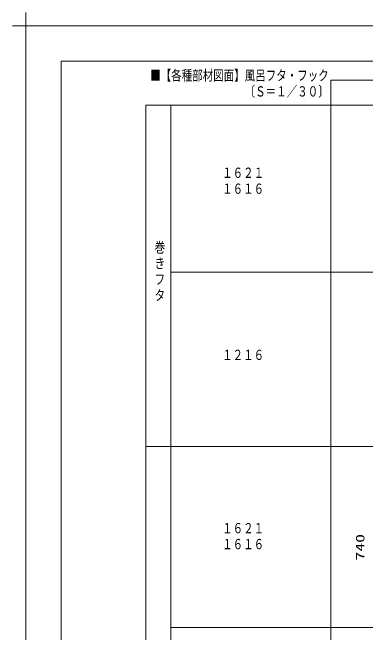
# Model space of a CAD drawing. Units: millimetres on the paper. Extents: x -305 to 305, y -152 to 152.
# Drawn here: x -304.8 to -205.4, y -22.5 to 152.3 of the extents above; entities that cross this region are included whole.
import ezdxf
from ezdxf.enums import TextEntityAlignment as Align

# ---------------------------------------------------------------- set-up
doc = ezdxf.new("R2010")
doc.units = ezdxf.units.MM
for name, color, linetype, lineweight in [('0-0_0', 7, 'Continuous', 9), ('0-1_VIEW0004', 7, 'Continuous', 9), ('0-5_1図面枠', 7, 'Continuous', 9), ('0-6_図面枠', 3, 'Continuous', 9), ('0-7_DEFPOINTS', 7, 'Continuous', 9)]:
    doc.layers.add(name, color=color, linetype=linetype, lineweight=lineweight)
doc.styles.add('ＭＳ ゴシック', font='')
doc.styles.get('ＭＳ ゴシック').set_extended_font_data('MS Gothic')

# ---------------------------------------------------------------- blocks, each defined once
blk = doc.blocks.new('グループ-6')
at = {"layer": '0-5_1図面枠'}
for p, q in [((-4200, 2895), (-4200, 3045)), ((-4275, 2970), (-4125, 2970))]:
    blk.add_line(p, q, dxfattribs=at)

msp = doc.modelspace()

# ---------------------------------------------------------------- linework, layer by layer
at = {"layer": '0-0_0', "color": 4}
for p, q in [((-215.171, 133.117), (102.444, 133.117)), ((-215.171, 133.117), (-215.171, -121.19)), ((-267.171, 126.117), (102.444, 126.117)), ((-267.171, 126.117), (-267.171, -121.19)), ((-260.171, 126.117), (-260.171, -121.19)), ((-260.171, 79.055), (-35.171, 79.055)), ((-267.171, 29.993), (102.444, 29.993)), ((-260.171, -21.069), (-35.171, -21.069))]:
    msp.add_line(p, q, dxfattribs=at)
at = {"layer": '0-6_図面枠'}
msp.add_lwpolyline([(-291.017, -138.498), (108.983, -138.498), (108.983, 138.502), (-291.017, 138.502)], close=True, dxfattribs=at)
at = {"layer": '0-7_DEFPOINTS'}
for p in [(118.983, 148.502), (-301.017, -148.498)]:
    msp.add_line(p, (-301.017, 148.502), dxfattribs=at)

# ---------------------------------------------------------------- block references
at = {"layer": '0-5_1図面枠', "xscale": 0.05, "yscale": 0.05}
msp.add_blockref('グループ-6', (-91.017, 0.002), dxfattribs=at)
msp.add_blockref('グループ-6', (-91.017, 0.002), dxfattribs=at)

# ---------------------------------------------------------------- texts
at = {"layer": '0-0_0', "style": 'ＭＳ ゴシック', "width": 0.75}
for s, p in [('■【各種部材図面】風呂フタ・フック', (-265.982, 132.191)), ('\u3000\u3000\u3000\u3000\u3000\u3000\u3000\u3000\u3000〔Ｓ＝１／３０〕', (-265.982, 127.695)), ('１６２１', (-245.743, 104.779)), ('１６１６', (-245.743, 100.283)), ('巻', (-264.743, 83.744)), ('き', (-264.743, 79.248)), ('フ', (-264.743, 74.752)), ('タ', (-264.743, 70.256)), ('１２１６', (-245.743, 53.469)), ('１６２１', (-245.743, 4.655)), ('１６１６', (-245.743, 0.159))]:
    msp.add_text(s, height=2.889, dxfattribs=at).set_placement(p, align=Align.BOTTOM_LEFT)
at = {"layer": '0-1_VIEW0004', "style": 'ＭＳ ゴシック', "width": 1.5}
msp.add_text('740', height=2.441, rotation=90, dxfattribs=at).set_placement((-204.948, -2.157), align=Align.BOTTOM_LEFT)

doc.saveas('drawing.dxf')
